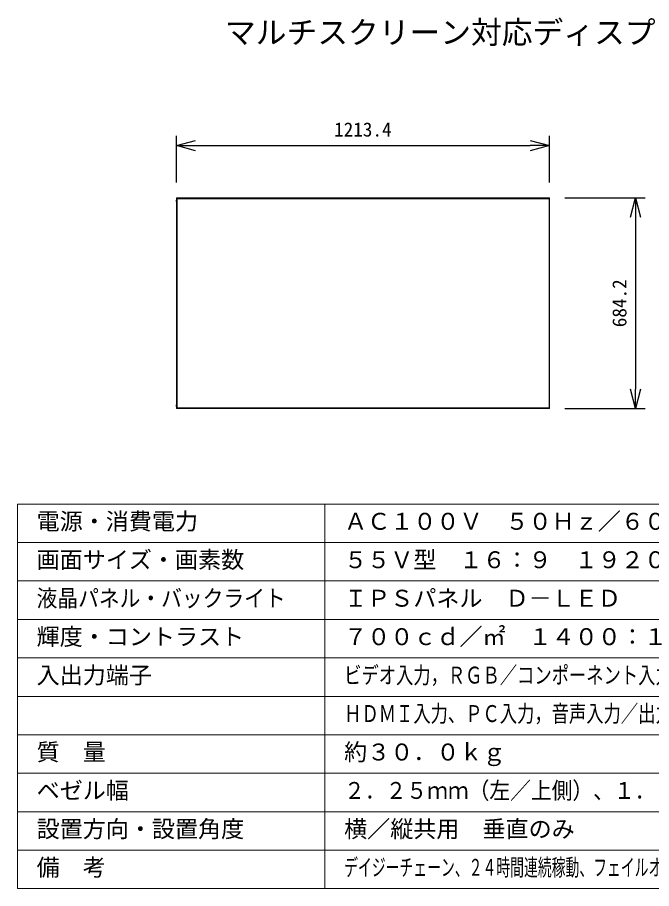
# Model space of a CAD drawing. Units: millimetres, scale not verified. Extents: x -62 to 63, y -56 to 57.
# Drawn here: x -62.5 to 20, y -56.5 to 56.8 of the extents above; entities that cross this region are included whole.
import ezdxf
from ezdxf.enums import TextEntityAlignment as Align

# ---------------------------------------------------------------- set-up
doc = ezdxf.new("R2010")
doc.units = ezdxf.units.MM
doc.header["$LTSCALE"] = 0.125
for name, color, linetype in [('0-0_0', 7, 'Continuous'), ('0-1_MOJI1', 7, 'Continuous'), ('0-3_SUNPO', 7, 'Continuous')]:
    doc.layers.add(name, color=color, linetype=linetype)
doc.layers.add('0-2_WAKU', color=1, linetype='Continuous', lineweight=18)
doc.layers.add('0-4_GAIKEI', color=1, linetype='Continuous', lineweight=18)
doc.styles.add('ＭＳ ゴシック', font='')
doc.styles.get('ＭＳ ゴシック').set_extended_font_data('MS Gothic')

# ---------------------------------------------------------------- blocks, each defined once
blk = doc.blocks.new('_Open30')
at = {"layer": '0-0_0'}
blk.add_line((0, 0), (-1, 0), dxfattribs=at)
blk.add_lwpolyline([(-1, 0.26795), (0, 0), (-1, -0.26795)], dxfattribs=at)
blk = doc.blocks.new('D2')
at = {"layer": '0-3_SUNPO'}
for p, q in [((151.6737, 348.8051), (151.6737, 354.8753)), ((200.2097, 348.8051), (200.2097, 354.8753)), ((154.1737, 353.6253), (197.7097, 353.6253))]:
    blk.add_line(p, q, dxfattribs=at)
at = {"layer": '0-3_SUNPO', "xscale": 2.5, "yscale": 2.5, "rotation": 180}
blk.add_blockref('_Open30', (151.6737, 353.6253), dxfattribs=at)
at = {"layer": '0-3_SUNPO', "xscale": 2.5, "yscale": 2.5}
blk.add_blockref('_Open30', (200.2097, 353.6253), dxfattribs=at)
at = {"layer": '0-3_SUNPO', "style": 'ＭＳ ゴシック'}
blk.add_text('1213.4', height=1.833, dxfattribs=at).set_placement((172.1917, 354.2503), align=Align.BOTTOM_LEFT)
blk = doc.blocks.new('D4')
at = {"layer": '0-3_SUNPO'}
for p, q in [((202.2057, 346.8091), (212.649, 346.8091)), ((211.399, 344.3091), (211.399, 321.9412)), ((202.2057, 319.4412), (212.649, 319.4412))]:
    blk.add_line(p, q, dxfattribs=at)
at = {"layer": '0-3_SUNPO', "xscale": 2.5, "yscale": 2.5}
for p, rotation in [((211.399, 346.8091), 90), ((211.399, 319.4412), 270)]:
    blk.add_blockref('_Open30', p, dxfattribs=dict(at, rotation=rotation))
at = {"layer": '0-3_SUNPO', "style": 'ＭＳ ゴシック'}
blk.add_text('684.2', height=1.833, rotation=90, dxfattribs=at).set_placement((210.774, 330.0001), align=Align.BOTTOM_LEFT)

msp = doc.modelspace()

# ---------------------------------------------------------------- linework, layer by layer
at = {"layer": '0-2_WAKU', "color": 4}
for p, q in [((62.5067, -6.4939), (-62.4933, -6.4939)), ((-62.4933, -6.4939), (-62.4933, -56.4939)), ((-22.4933, -56.4939), (-22.4933, -6.4939)), ((-62.4933, -56.4939), (62.5067, -56.4939))]:
    msp.add_line(p, q, dxfattribs=at)
at = {"layer": '0-2_WAKU'}
for p, q in [((-62.4933, -11.4939), (62.5067, -11.4939)), ((-62.4933, -16.4939), (62.5067, -16.4939)), ((62.5067, -21.4939), (-62.4933, -21.4939)), ((-62.4933, -26.4939), (62.5067, -26.4939)), ((-62.4933, -31.4939), (62.5067, -31.4939)), ((-62.4933, -36.4939), (62.5067, -36.4939)), ((-62.4933, -41.4939), (62.5067, -41.4939)), ((-62.4933, -46.4939), (62.5067, -46.4939)), ((-62.4933, -51.4939), (62.5067, -51.4939))]:
    msp.add_line(p, q, dxfattribs=at)
at = {"layer": '0-4_GAIKEI'}
for p, q in [((-41.8195, 33.0514), (-41.8255, 33.0514)), ((-41.8255, 32.8514), (-41.8255, 33.0514)), ((-41.8175, 33.3112), (-41.8195, 33.3112)), ((-41.8195, 33.3112), (-41.8195, 32.3954)), ((-41.8155, 33.3152), (-40.8957, 33.3152)), ((-41.8155, 33.3132), (-41.8155, 33.3152)), ((-41.8035, 33.2732), (-41.8035, 5.9892)), ((6.6745, 33.2992), (-41.7775, 33.2992)), ((-41.7276, 33.2112), (-41.7236, 33.2112)), ((-41.7276, 6.0072), (-41.7276, 33.2112)), ((-41.7196, 33.2152), (-41.7196, 6.0032)), ((-41.7196, 33.2152), (6.6605, 33.2152)), ((-41.7156, 33.2232), (-41.7156, 33.2192)), ((-41.7156, 33.2232), (6.6565, 33.2232)), ((-41.7156, 33.2192), (6.6565, 33.2192)), ((-41.5558, 33.3211), (-41.3558, 33.3211)), ((-41.5558, 33.3152), (-41.5558, 33.3211)), ((-41.3558, 33.3152), (-41.3558, 33.3211)), ((-40.8957, 33.3132), (-40.8957, 33.3152)), ((6.7125, 33.3152), (5.7967, 33.3152)), ((5.7967, 33.3132), (5.7967, 33.3152)), ((6.1167, 33.3132), (6.1167, 33.3152)), ((6.2883, 33.3211), (6.4883, 33.3211)), ((6.2883, 33.3152), (6.2883, 33.3211)), ((6.4883, 33.3152), (6.4883, 33.3211)), ((6.6565, 33.2232), (6.6565, 33.2192)), ((6.6605, 33.2152), (6.6605, 6.0032)), ((6.6685, 33.2112), (6.6685, 6.0072)), ((6.6745, 33.2992), (6.6745, 33.3132)), ((6.7005, 33.2732), (6.7145, 33.2732)), ((6.7005, 5.9892), (6.7005, 33.2732)), ((6.7125, 33.3132), (6.7125, 33.3152)), ((6.7145, 33.3112), (6.7165, 33.3112)), ((6.7165, 32.3913), (6.7165, 33.3112)), ((6.7165, 33.087), (6.7225, 33.087)), ((6.7165, 32.887), (6.7225, 32.887)), ((6.7225, 33.087), (6.7225, 32.887)), ((-41.8195, 32.8514), (-41.8255, 32.8514)), ((-41.8175, 32.3954), (-41.8195, 32.3954)), ((6.7145, 32.7112), (6.7165, 32.7112)), ((6.7145, 32.3913), (6.7165, 32.3913)), ((-41.8195, 5.9513), (-41.8195, 6.8711)), ((-41.8175, 6.8711), (-41.8195, 6.8711)), ((6.7145, 6.867), (6.7165, 6.867)), ((6.7165, 6.867), (6.7165, 5.9513)), ((-41.8195, 6.411), (-41.8255, 6.411)), ((-41.8255, 6.211), (-41.8255, 6.411)), ((-41.8195, 6.211), (-41.8255, 6.211)), ((-41.8175, 5.9513), (-41.8195, 5.9513)), ((-41.8035, 5.9892), (-41.8175, 5.9892)), ((-41.8155, 5.9493), (-41.8155, 5.9473)), ((-40.8998, 5.9473), (-41.8155, 5.9473)), ((-41.7775, 5.9633), (-41.7775, 5.9493)), ((-41.7775, 5.9633), (6.6745, 5.9633)), ((-41.7196, 6.0032), (6.6605, 6.0032)), ((6.6565, 5.9992), (-41.7156, 5.9992)), ((-41.7156, 5.9952), (-41.7156, 5.9992)), ((6.6565, 5.9952), (-41.7156, 5.9952)), ((-41.5558, 5.9473), (-41.5558, 5.9413)), ((-41.3558, 5.9413), (-41.5558, 5.9413)), ((-41.3558, 5.9473), (-41.3558, 5.9413)), ((-41.2198, 5.9493), (-41.2198, 5.9473)), ((-40.8998, 5.9493), (-40.8998, 5.9473)), ((6.1125, 5.9493), (6.1125, 5.9473)), ((6.2883, 5.9473), (6.2883, 5.9413)), ((6.6565, 5.9952), (6.6565, 5.9992)), ((6.6685, 6.0072), (6.6645, 6.0072)), ((6.6745, 5.9633), (6.6745, 5.9493)), ((6.7005, 5.9892), (6.7145, 5.9892)), ((6.7125, 5.9493), (6.7125, 5.9473)), ((6.7145, 6.547), (6.7165, 6.547)), ((6.7145, 5.9513), (6.7165, 5.9513)), ((6.7165, 6.3754), (6.7225, 6.3754)), ((6.7165, 6.1754), (6.7225, 6.1754)), ((6.7225, 6.3754), (6.7225, 6.1754))]:
    msp.add_line(p, q, dxfattribs=at)
at = {"layer": '0-4_GAIKEI', "color": 7}
for p, q in [((-41.8175, 5.9513), (-41.8175, 33.3112)), ((6.7125, 33.3132), (-41.8155, 33.3132)), ((6.7145, 5.9513), (6.7145, 33.3112)), ((-41.8155, 5.9493), (6.7125, 5.9493))]:
    msp.add_line(p, q, dxfattribs=at)
at = {"layer": '0-4_GAIKEI'}
for points in [[(-41.7276, 6.0072), (-41.7236, 6.0072), (-41.7236, 33.2112)], [(6.6685, 33.2112), (6.6645, 33.2112), (6.6645, 6.0072)], [(5.7926, 5.9493), (5.7926, 5.9473), (6.7125, 5.9473)], [(6.4883, 5.9473), (6.4883, 5.9413), (6.2883, 5.9413)]]:
    msp.add_lwpolyline(points, dxfattribs=at)
for centre, radius, start, end in [((-41.8155, 33.3112), 0.004, 90.00017, 179.99983), ((-41.7775, 33.2732), 0.04, 90, 180), ((-41.7775, 33.2732), 0.026, 90, 180), ((-41.7156, 33.2112), 0.012, 90, 180), ((-41.7156, 33.2112), 0.008, 90, 180), ((6.6565, 33.2112), 0.012, 0, 90), ((6.6565, 33.2112), 0.008, 0, 90), ((6.6745, 33.2732), 0.04, 0, 90), ((6.6745, 33.2732), 0.026, 0, 90), ((6.7125, 33.3112), 0.004, 0.00017, 89.99983), ((-41.8155, 5.9513), 0.004, 180.00017, 269.99983), ((-41.7775, 5.9892), 0.04, 180, 270), ((-41.8155, 5.9513), 0.002, 180.00003, 269.99997), ((-41.7775, 5.9892), 0.026, 180, 270), ((-41.7156, 6.0072), 0.012, 180, 270), ((-41.7156, 6.0072), 0.008, 180, 270), ((6.6565, 6.0072), 0.012, 270, 0), ((6.6565, 6.0072), 0.008, 270, 0), ((6.6745, 5.9892), 0.026, 270, 0), ((6.6745, 5.9892), 0.04, 270, 0), ((6.7125, 5.9513), 0.002, 270.00003, 359.99997), ((6.7125, 5.9513), 0.004, 270.00017, 359.99983)]:
    msp.add_arc(centre, radius, start, end, dxfattribs=at)
at = {"layer": '0-4_GAIKEI', "color": 7}
for centre, start, end in [((-41.8155, 33.3112), 90.00003, 179.99997), ((6.7125, 33.3112), 0.00003, 89.99997)]:
    msp.add_arc(centre, 0.002, start, end, dxfattribs=at)

# ---------------------------------------------------------------- block references
at = {"layer": '0-3_SUNPO'}
for name in ['D2', 'D4']:
    msp.add_blockref(name, (-193.4933, -313.4939), dxfattribs=at)

# ---------------------------------------------------------------- texts
at = {"layer": '0-1_MOJI1', "style": 'ＭＳ ゴシック'}
for s, height, p in [('マルチスクリーン対応ディスプレイ', 2.933, (-35.4933, 52.5061)), ('電源・消費電力', 2.199, (-59.9933, -10.4939)), ('ＡＣ１００Ｖ\u3000５０Ｈｚ／６０Ｈｚ\u3000３００Ｗ', 2.199, (-19.9933, -10.4939)), ('画面サイズ・画素数', 2.199, (-59.9933, -15.4939)), ('５５Ｖ型\u3000１６：９\u3000１９２０×１０８０画素', 2.199, (-19.9933, -15.4939)), ('ＩＰＳパネル\u3000Ｄ－ＬＥＤ', 2.199, (-19.9933, -20.4939)), ('輝度・コントラスト', 2.199, (-59.9933, -25.4939)), ('７００ｃｄ／㎡\u3000１４００：１', 2.199, (-19.9933, -25.4939)), ('入出力端子', 2.199, (-59.9933, -30.4939)), ('質\u3000量', 2.199, (-59.9933, -40.4939)), ('約３０．０ｋｇ', 2.199, (-19.9933, -40.4939)), ('ベゼル幅', 2.199, (-59.9933, -45.4939)), ('設置方向・設置角度', 2.199, (-59.9933, -50.4939)), ('横／縦共用\u3000垂直のみ', 2.199, (-19.9933, -50.4939)), ('備\u3000考', 2.199, (-59.9933, -55.4939))]:
    msp.add_text(s, height=height, dxfattribs=at).set_placement(p, align=Align.BOTTOM_LEFT)
for s, width, p in [('液晶パネル・バックライト', 0.9, (-59.9933, -20.4939)), ('ビデオ入力，ＲＧＢ／コンポーネント入力，ＤＶＩ－Ｄ入力／出力', 0.75, (-19.9933, -30.4939)), ('ＨＤＭＩ入力、ＰＣ入力，音声入力／出力、外部制御端子，ＵＳＢ', 0.75, (-19.9933, -35.4939)), ('２．２５ｍｍ（左／上側）、１．２５ｍｍ（右／下側）', 0.9, (-19.9933, -45.4939)), ('デイジーチェーン、２４時間連続稼動、フェイルオーバー／フェイルバック、ＡＧ処理', 0.6, (-19.9933, -55.4939))]:
    msp.add_text(s, height=2.199, dxfattribs=dict(at, width=width)).set_placement(p, align=Align.BOTTOM_LEFT)

doc.saveas('drawing.dxf')
